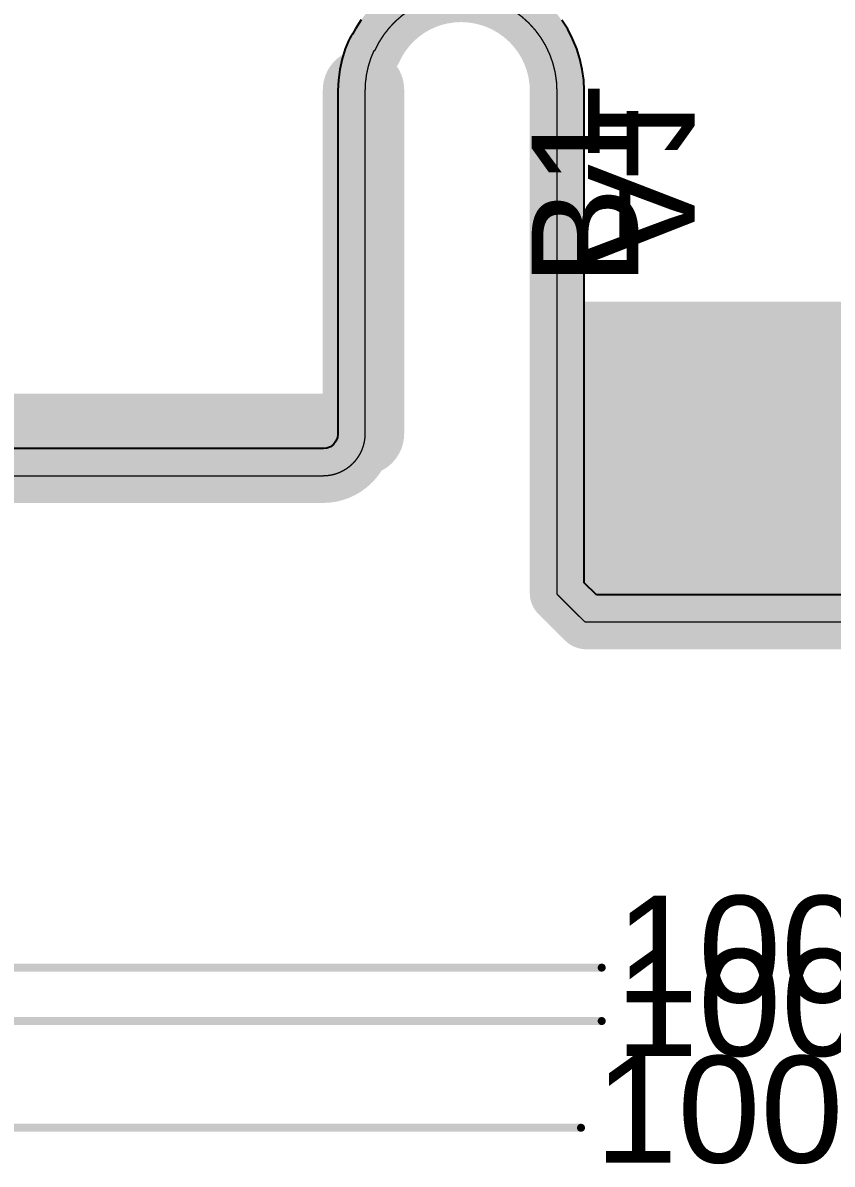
# Model space of a CAD drawing. Header units: inches. Extents: x -0.3 to 12.2, y -3.2 to 4.4.
# Drawn here: x 1.406 to 2.003, y -0.401 to 0.441 of the extents above; entities that cross this region are included whole.
import ezdxf

# ---------------------------------------------------------------- set-up
doc = ezdxf.new("R2010")
doc.units = ezdxf.units.IN
doc.header["$MEASUREMENT"] = 0
for name, color, linetype in [('Board', 76, 'Continuous'), ('Board Layer Stack Bottom Overlay', 54, 'Continuous'), ('Board Layer Stack Bottom Solder', 6, 'Continuous'), ('Bottom Layer_L8', 5, 'Continuous'), ('FAB_DWG_INFO', 1, 'Continuous'), ('Keep-Out Layer', 6, 'Continuous'), ('Plane_L2', 76, 'Continuous'), ('Plane_L4', 136, 'Continuous'), ('Plane_L5', 16, 'Continuous'), ('Plane_L7', 216, 'Continuous'), ('Top Overlay', 2, 'Continuous'), ('Top Solder', 216, 'Continuous'), ('TOP_L1', 1, 'Continuous')]:
    doc.layers.add(name, color=color, linetype=linetype)
doc.styles.add('Arial', font='', dxfattribs={"height": 0.2})
doc.styles.get('Arial').set_extended_font_data('Arial')

# ---------------------------------------------------------------- blocks, each defined once
blk = doc.blocks.new('PCIE_8LANE_EDGE_168')
at = {"layer": 'Board Layer Stack Bottom Solder'}
for points in [[(-1.009, -0.237), (0.341, -0.237), (0.341, -0.021), (-1.009, -0.021)], [(-1.0022515, -0.0269845), (-0.9662515, -0.0269845), (-0.9662515, -0.1609845), (-1.0022515, -0.1609845)], [(-0.9628815, -0.0269845), (-0.9268815, -0.0269845), (-0.9268815, -0.2039845), (-0.9628815, -0.2039845)], [(-0.9235115, -0.0269845), (-0.8875115, -0.0269845), (-0.8875115, -0.2039845), (-0.9235115, -0.2039845)], [(-0.8841415, -0.0269845), (-0.8481415, -0.0269845), (-0.8481415, -0.2039845), (-0.8841415, -0.2039845)], [(-0.8447715, -0.0269845), (-0.8087715, -0.0269845), (-0.8087715, -0.2039845), (-0.8447715, -0.2039845)]]:
    blk.add_hatch(color=6, dxfattribs=at).paths.add_polyline_path(points)
at = {"layer": 'Bottom Layer_L8'}
for points in [[(-0.9982515, -0.0309845), (-0.9702515, -0.0309845), (-0.9702515, -0.1569845), (-0.9982515, -0.1569845)], [(-0.9588815, -0.0309845), (-0.9308815, -0.0309845), (-0.9308815, -0.1999845), (-0.9588815, -0.1999845)], [(-0.9195115, -0.0309845), (-0.8915115, -0.0309845), (-0.8915115, -0.1999845), (-0.9195115, -0.1999845)], [(-0.8801415, -0.0309845), (-0.8521415, -0.0309845), (-0.8521415, -0.1999845), (-0.8801415, -0.1999845)], [(-0.8407715, -0.0309845), (-0.8127715, -0.0309845), (-0.8127715, -0.1999845), (-0.8407715, -0.1999845)]]:
    blk.add_hatch(color=5, dxfattribs=at).paths.add_polyline_path(points)
at = {"layer": 'Top Solder'}
for points in [[(-1.01, -0.237), (0.34, -0.237), (0.34, -0.021), (-1.01, -0.021)], [(-1.0002515, -0.0289845), (-0.9682515, -0.0289845), (-0.9682515, -0.2019845), (-1.0002515, -0.2019845)], [(-0.9608815, -0.0289845), (-0.9288815, -0.0289845), (-0.9288815, -0.2019845), (-0.9608815, -0.2019845)], [(-0.9215115, -0.0289845), (-0.8895115, -0.0289845), (-0.8895115, -0.2019845), (-0.9215115, -0.2019845)], [(-0.8821415, -0.0289845), (-0.8501415, -0.0289845), (-0.8501415, -0.2019845), (-0.8821415, -0.2019845)], [(-0.8427715, -0.0289845), (-0.8107715, -0.0289845), (-0.8107715, -0.2019845), (-0.8427715, -0.2019845)]]:
    blk.add_hatch(color=216, dxfattribs=at).paths.add_polyline_path(points)
at = {"layer": 'TOP_L1'}
for points in [[(-0.9982515, -0.0309845), (-0.9702515, -0.0309845), (-0.9702515, -0.1999845), (-0.9982515, -0.1999845)], [(-0.9588815, -0.0309845), (-0.9308815, -0.0309845), (-0.9308815, -0.1999845), (-0.9588815, -0.1999845)], [(-0.9195115, -0.0309845), (-0.8915115, -0.0309845), (-0.8915115, -0.1999845), (-0.9195115, -0.1999845)], [(-0.8801415, -0.0309845), (-0.8521415, -0.0309845), (-0.8521415, -0.1999845), (-0.8801415, -0.1999845)], [(-0.8407715, -0.0309845), (-0.8127715, -0.0309845), (-0.8127715, -0.1999845), (-0.8407715, -0.1999845)]]:
    blk.add_hatch(color=1, dxfattribs=at).paths.add_polyline_path(points)
at = {"layer": 'Board Layer Stack Bottom Overlay', "style": 'Arial', "text_generation_flag": 2}
blk.add_text('A1', height=0.0787402, rotation=270, dxfattribs=at).set_placement((-0.9871612, 0.0070165))
at = {"layer": 'Top Overlay', "style": 'Arial'}
blk.add_text('B1', height=0.0787402, rotation=90, dxfattribs=at).set_placement((-0.9499799, -0.0096295))

msp = doc.modelspace()

# ---------------------------------------------------------------- linework, layer by layer
at = {"layer": 'Board'}
for points in [[(1.6657163, 0.4208666, 0.001, 0.001, -0.2946746044976108), (1.7293859, 0.4619579, 0.001, 0.001, 0)], [(1.7294024, 0.4619581, 0.001, 0.001, -0.4142135623730951), (1.8001241, 0.3912364, 0.001, 0.001, 0)], [(1.6586643, 0.3912363, 0.001, 0.001, -0.1074641754323811), (1.6650497, 0.420603, 0.001, 0.001, 0)], [(1.6650497, 0.4206031, 0.001, 0.001, 0), (1.6657163, 0.4208667, 0.001, 0.001, 0)], [(1.6586643, 0.1383607, 0.001, 0.001, 0), (1.6586643, 0.3912364, 0.001, 0.001, 0)], [(1.8001241, 0.0203537, 0.001, 0.001, 0), (1.8001241, 0.3912364, 0.001, 0.001, 0)], [(1.65867, 0.1382836, 0.001, 0.001, -0.4142135623730951), (1.6276251, 0.1072387, 0.001, 0.001, 0)], [(1.6586643, 0.1383607, 0.001, 0.001, 0), (1.6586701, 0.1382836, 0.001, 0.001, 0)], [(1.3420079, 0.1072386, 0.001, 0.001, 0), (1.6276251, 0.1072386, 0.001, 0.001, 0)], [(1.8001241, 0.0203537, 0.001, 0.001, 0), (1.8006755, 0.0193767, 0.001, 0.001, 0)], [(1.8006755, 0.0193767, 0.001, 0.001, 0), (1.8206261, -0.0003614, 0.001, 0.001, 0)], [(1.8206261, -0.0003614, 0.001, 0.001, 0), (1.8213543, -0.000663, 0.001, 0.001, 0)], [(1.8213543, -0.000663, 0.001, 0.001, 0), (2.2240478, -0.000663, 0.001, 0.001, 0)]]:
    msp.add_lwpolyline(points, format="xyseb", dxfattribs=at)
for points in [[(1.6647997, 0.4206031, 0.0005, 0.0005, 1), (1.6652997, 0.4206031, 0.0005, 0.0005, 1)], [(1.6647997, 0.420603, 0.0005, 0.0005, 1), (1.6652997, 0.420603, 0.0005, 0.0005, 1)], [(1.6654663, 0.4208667, 0.0005, 0.0005, 1), (1.6659663, 0.4208667, 0.0005, 0.0005, 1)], [(1.6654663, 0.4208666, 0.0005, 0.0005, 1), (1.6659663, 0.4208666, 0.0005, 0.0005, 1)], [(1.6584143, 0.3912364, 0.0005, 0.0005, 1), (1.6589143, 0.3912364, 0.0005, 0.0005, 1)], [(1.6584143, 0.3912363, 0.0005, 0.0005, 1), (1.6589143, 0.3912363, 0.0005, 0.0005, 1)], [(1.7998741, 0.3912364, 0.0005, 0.0005, 1), (1.8003741, 0.3912364, 0.0005, 0.0005, 1)], [(1.7998741, 0.3912364, 0.0005, 0.0005, 1), (1.8003741, 0.3912364, 0.0005, 0.0005, 1)], [(1.6584143, 0.1383607, 0.0005, 0.0005, 1), (1.6589143, 0.1383607, 0.0005, 0.0005, 1)], [(1.6584143, 0.1383607, 0.0005, 0.0005, 1), (1.6589143, 0.1383607, 0.0005, 0.0005, 1)], [(1.65842, 0.1382836, 0.0005, 0.0005, 1), (1.65892, 0.1382836, 0.0005, 0.0005, 1)], [(1.6584201, 0.1382836, 0.0005, 0.0005, 1), (1.6589201, 0.1382836, 0.0005, 0.0005, 1)], [(1.6273751, 0.1072387, 0.0005, 0.0005, 1), (1.6278751, 0.1072387, 0.0005, 0.0005, 1)], [(1.6273751, 0.1072386, 0.0005, 0.0005, 1), (1.6278751, 0.1072386, 0.0005, 0.0005, 1)], [(1.7998741, 0.0203537, 0.0005, 0.0005, 1), (1.8003741, 0.0203537, 0.0005, 0.0005, 1)], [(1.7998741, 0.0203537, 0.0005, 0.0005, 1), (1.8003741, 0.0203537, 0.0005, 0.0005, 1)], [(1.8004255, 0.0193767, 0.0005, 0.0005, 1), (1.8009255, 0.0193767, 0.0005, 0.0005, 1)], [(1.8004255, 0.0193767, 0.0005, 0.0005, 1), (1.8009255, 0.0193767, 0.0005, 0.0005, 1)], [(1.8203761, -0.0003614, 0.0005, 0.0005, 1), (1.8208761, -0.0003614, 0.0005, 0.0005, 1)], [(1.8203761, -0.0003614, 0.0005, 0.0005, 1), (1.8208761, -0.0003614, 0.0005, 0.0005, 1)], [(1.8211043, -0.000663, 0.0005, 0.0005, 1), (1.8216043, -0.000663, 0.0005, 0.0005, 1)], [(1.8211043, -0.000663, 0.0005, 0.0005, 1), (1.8216043, -0.000663, 0.0005, 0.0005, 1)]]:
    msp.add_lwpolyline(points, format="xyseb", close=True, dxfattribs=at)
at = {"layer": 'FAB_DWG_INFO'}
for points in [[(0.0290155, -0.2555385, 0.0059055, 0.0059055, 0), (1.8331426, -0.2555385, 0.0059055, 0.0059055, 0)], [(0.0290155, -0.2949085, 0.0059055, 0.0059055, 0), (1.8331425, -0.2949085, 0.0059055, 0.0059055, 0)], [(0.0290155, -0.3736487, 0.0059055, 0.0059055, 0), (1.8178776, -0.3736487, 0.0059055, 0.0059055, 0)]]:
    msp.add_lwpolyline(points, format="xyseb", dxfattribs=at)
for points in [[(1.8316662, -0.2555385, 0.0029527, 0.0029527, 1), (1.834619, -0.2555385, 0.0029527, 0.0029527, 1)], [(1.8316661, -0.2949085, 0.0029527, 0.0029527, 1), (1.8346189, -0.2949085, 0.0029527, 0.0029527, 1)], [(1.8164012, -0.3736487, 0.0029527, 0.0029527, 1), (1.819354, -0.3736487, 0.0029527, 0.0029527, 1)]]:
    msp.add_lwpolyline(points, format="xyseb", close=True, dxfattribs=at)
at = {"layer": 'Keep-Out Layer'}
for points in [[(1.6574833, 0.1382836, 0.06, 0.06, 0), (1.6574833, 0.3920854, 0.06, 0.06, 0)], [(1.3420079, 0.1377686, 0.06, 0.06, 0), (1.6569683, 0.1377686, 0.06, 0.06, 0)], [(1.6574833, 0.1382836, 0.06, 0.06, -0.4142135623730951), (1.6569683, 0.1377686, 0.06, 0.06, 0)]]:
    msp.add_lwpolyline(points, format="xyseb", dxfattribs=at)
for points in [[(1.6424833, 0.3920854, 0.03, 0.03, 1), (1.6724833, 0.3920854, 0.03, 0.03, 1)], [(1.6419683, 0.1377686, 0.03, 0.03, 1), (1.6719683, 0.1377686, 0.03, 0.03, 1)], [(1.6419683, 0.1377686, 0.03, 0.03, 1), (1.6719683, 0.1377686, 0.03, 0.03, 1)], [(1.6424833, 0.1382836, 0.03, 0.03, 1), (1.6724833, 0.1382836, 0.03, 0.03, 1)], [(1.6424833, 0.1382836, 0.03, 0.03, 1), (1.6724833, 0.1382836, 0.03, 0.03, 1)]]:
    msp.add_lwpolyline(points, format="xyseb", close=True, dxfattribs=at)
at = {"layer": 'Plane_L2'}
for p, q in [((1.6556965, 0.4436835), (1.6514799, 0.4370647)), ((1.8080445, 0.4366404), (1.803788, 0.4433218)), ((1.6474894, 0.4301772), (1.6466091, 0.4285923)), ((1.6483398, 0.4317682), (1.6474894, 0.4301772)), ((1.6484429, 0.4318939), (1.6483398, 0.4317682)), ((1.6485221, 0.4320364), (1.6484429, 0.4318939)), ((1.6494032, 0.4330753), (1.6485221, 0.4320364)), ((1.6514799, 0.4370647), (1.6494032, 0.4330753)), ((1.8117025, 0.4296136), (1.8080445, 0.4366404)), ((1.8147341, 0.4222946), (1.8117025, 0.4296136)), ((1.6440543, 0.4222945), (1.6416721, 0.4147392)), ((1.6464235, 0.4280142), (1.6440543, 0.4222945)), ((1.6466091, 0.4285923), (1.6464235, 0.4280142)), ((1.8171163, 0.4147393), (1.8147341, 0.4222946)), ((1.6416721, 0.4147392), (1.6399575, 0.4070051)), ((1.8188309, 0.4070051), (1.8171163, 0.4147393)), ((1.6399575, 0.4070051), (1.6389234, 0.3991509)), ((1.8198649, 0.3991508), (1.8188309, 0.4070051)), ((1.6389234, 0.3991509), (1.6385862, 0.3914259)), ((1.8202022, 0.3914261), (1.8198649, 0.3991508)), ((1.6385862, 0.3914259), (1.6385675, 0.3912364)), ((1.6385675, 0.3912364), (1.6385675, 0.1383607)), ((1.8202209, 0.3912364), (1.8202022, 0.3914261)), ((1.8202209, 0.0283097), (1.8202209, 0.3912364)), ((1.6382882, 0.1354264), (1.6371854, 0.132764)), ((1.6386133, 0.1378956), (1.6382882, 0.1354264)), ((1.6385675, 0.1383607), (1.6385741, 0.1382932)), ((1.6385741, 0.1382932), (1.6385732, 0.1382836)), ((1.6385732, 0.1382836), (1.6385751, 0.1382836)), ((1.6385751, 0.1382836), (1.6386133, 0.1378956)), ((1.6276241, 0.1273354), (1.3420089, 0.1273354)), ((1.6276251, 0.1273355), (1.6276241, 0.1273354)), ((1.6276251, 0.1273354), (1.6276251, 0.1273355)), ((1.6280209, 0.1272964), (1.6276251, 0.1273354)), ((1.6304823, 0.1276205), (1.6280209, 0.1272964)), ((1.6331447, 0.1287233), (1.6304823, 0.1276205)), ((1.6354311, 0.1304776), (1.6331447, 0.1287233)), ((1.6371854, 0.132764), (1.6354311, 0.1304776)), ((1.8291923, 0.0194338), (1.8202209, 0.0283097)), ((2.2161502, 0.0194338), (1.8291923, 0.0194338))]:
    msp.add_line(p, q, dxfattribs=at)
for points in [[(1.6657163, 0.4208666, 0.04, 0.04, -0.2946746044976108), (1.7293859, 0.4619579, 0.04, 0.04, 0)], [(1.7294024, 0.4619581, 0.04, 0.04, -0.4142135623730951), (1.8001241, 0.3912364, 0.04, 0.04, 0)], [(1.6586643, 0.3912363, 0.04, 0.04, -0.1074641754323811), (1.6650497, 0.420603, 0.04, 0.04, 0)], [(1.6650497, 0.4206031, 0.04, 0.04, 0), (1.6657163, 0.4208667, 0.04, 0.04, 0)], [(1.6586643, 0.1383607, 0.04, 0.04, 0), (1.6586643, 0.3912364, 0.04, 0.04, 0)], [(1.8001241, 0.0203537, 0.04, 0.04, 0), (1.8001241, 0.3912364, 0.04, 0.04, 0)], [(1.65867, 0.1382836, 0.04, 0.04, -0.4142135623730951), (1.6276251, 0.1072387, 0.04, 0.04, 0)], [(1.6586643, 0.1383607, 0.04, 0.04, 0), (1.6586701, 0.1382836, 0.04, 0.04, 0)], [(1.3420079, 0.1072386, 0.04, 0.04, 0), (1.6276251, 0.1072386, 0.04, 0.04, 0)], [(1.8001241, 0.0203537, 0.04, 0.04, 0), (1.8006755, 0.0193767, 0.04, 0.04, 0)], [(1.8006755, 0.0193767, 0.04, 0.04, 0), (1.8206261, -0.0003614, 0.04, 0.04, 0)], [(1.8206261, -0.0003614, 0.04, 0.04, 0), (1.8213543, -0.000663, 0.04, 0.04, 0)], [(1.8213543, -0.000663, 0.04, 0.04, 0), (2.2240478, -0.000663, 0.04, 0.04, 0)]]:
    msp.add_lwpolyline(points, format="xyseb", dxfattribs=at)
for points in [[(1.6550497, 0.4206031, 0.02, 0.02, 1), (1.6750497, 0.4206031, 0.02, 0.02, 1)], [(1.6550497, 0.420603, 0.02, 0.02, 1), (1.6750497, 0.420603, 0.02, 0.02, 1)], [(1.6557163, 0.4208667, 0.02, 0.02, 1), (1.6757163, 0.4208667, 0.02, 0.02, 1)], [(1.6557163, 0.4208666, 0.02, 0.02, 1), (1.6757163, 0.4208666, 0.02, 0.02, 1)], [(1.6486643, 0.3912364, 0.02, 0.02, 1), (1.6686643, 0.3912364, 0.02, 0.02, 1)], [(1.6486643, 0.3912363, 0.02, 0.02, 1), (1.6686643, 0.3912363, 0.02, 0.02, 1)], [(1.7901241, 0.3912364, 0.02, 0.02, 1), (1.8101241, 0.3912364, 0.02, 0.02, 1)], [(1.7901241, 0.3912364, 0.02, 0.02, 1), (1.8101241, 0.3912364, 0.02, 0.02, 1)], [(1.6486643, 0.1383607, 0.02, 0.02, 1), (1.6686643, 0.1383607, 0.02, 0.02, 1)], [(1.6486643, 0.1383607, 0.02, 0.02, 1), (1.6686643, 0.1383607, 0.02, 0.02, 1)], [(1.64867, 0.1382836, 0.02, 0.02, 1), (1.66867, 0.1382836, 0.02, 0.02, 1)], [(1.6486701, 0.1382836, 0.02, 0.02, 1), (1.6686701, 0.1382836, 0.02, 0.02, 1)], [(1.6176251, 0.1072387, 0.02, 0.02, 1), (1.6376251, 0.1072387, 0.02, 0.02, 1)], [(1.6176251, 0.1072386, 0.02, 0.02, 1), (1.6376251, 0.1072386, 0.02, 0.02, 1)], [(1.7901241, 0.0203537, 0.02, 0.02, 1), (1.8101241, 0.0203537, 0.02, 0.02, 1)], [(1.7901241, 0.0203537, 0.02, 0.02, 1), (1.8101241, 0.0203537, 0.02, 0.02, 1)], [(1.7906755, 0.0193767, 0.02, 0.02, 1), (1.8106755, 0.0193767, 0.02, 0.02, 1)], [(1.7906755, 0.0193767, 0.02, 0.02, 1), (1.8106755, 0.0193767, 0.02, 0.02, 1)], [(1.8106261, -0.0003614, 0.02, 0.02, 1), (1.8306261, -0.0003614, 0.02, 0.02, 1)], [(1.8106261, -0.0003614, 0.02, 0.02, 1), (1.8306261, -0.0003614, 0.02, 0.02, 1)], [(1.8113543, -0.000663, 0.02, 0.02, 1), (1.8313543, -0.000663, 0.02, 0.02, 1)], [(1.8113543, -0.000663, 0.02, 0.02, 1), (1.8313543, -0.000663, 0.02, 0.02, 1)]]:
    msp.add_lwpolyline(points, format="xyseb", close=True, dxfattribs=at)
at = {"layer": 'Plane_L4'}
for p, q in [((1.6556965, 0.4436835), (1.6514799, 0.4370647)), ((1.8080445, 0.4366404), (1.803788, 0.4433218)), ((1.6474894, 0.4301772), (1.6466091, 0.4285923)), ((1.6483398, 0.4317682), (1.6474894, 0.4301772)), ((1.6484429, 0.4318939), (1.6483398, 0.4317682)), ((1.6485221, 0.4320364), (1.6484429, 0.4318939)), ((1.6494032, 0.4330753), (1.6485221, 0.4320364)), ((1.6514799, 0.4370647), (1.6494032, 0.4330753)), ((1.8117025, 0.4296136), (1.8080445, 0.4366404)), ((1.8147341, 0.4222946), (1.8117025, 0.4296136)), ((1.6440543, 0.4222945), (1.6416721, 0.4147392)), ((1.6464235, 0.4280142), (1.6440543, 0.4222945)), ((1.6466091, 0.4285923), (1.6464235, 0.4280142)), ((1.8171163, 0.4147393), (1.8147341, 0.4222946)), ((1.6416721, 0.4147392), (1.6399575, 0.4070051)), ((1.8188309, 0.4070051), (1.8171163, 0.4147393)), ((1.6399575, 0.4070051), (1.6389234, 0.3991509)), ((1.8198649, 0.3991508), (1.8188309, 0.4070051)), ((1.6389234, 0.3991509), (1.6385862, 0.3914259)), ((1.8202022, 0.3914261), (1.8198649, 0.3991508)), ((1.6385862, 0.3914259), (1.6385675, 0.3912364)), ((1.6385675, 0.3912364), (1.6385675, 0.1383607)), ((1.8202209, 0.3912364), (1.8202022, 0.3914261)), ((1.8202209, 0.0283097), (1.8202209, 0.3912364)), ((1.6382882, 0.1354264), (1.6371854, 0.132764)), ((1.6386133, 0.1378956), (1.6382882, 0.1354264)), ((1.6385675, 0.1383607), (1.6385741, 0.1382932)), ((1.6385741, 0.1382932), (1.6385732, 0.1382836)), ((1.6385732, 0.1382836), (1.6385751, 0.1382836)), ((1.6385751, 0.1382836), (1.6386133, 0.1378956)), ((1.6276241, 0.1273354), (1.3420089, 0.1273354)), ((1.6276251, 0.1273355), (1.6276241, 0.1273354)), ((1.6276251, 0.1273354), (1.6276251, 0.1273355)), ((1.6280209, 0.1272964), (1.6276251, 0.1273354)), ((1.6304823, 0.1276205), (1.6280209, 0.1272964)), ((1.6331447, 0.1287233), (1.6304823, 0.1276205)), ((1.6354311, 0.1304776), (1.6331447, 0.1287233)), ((1.6371854, 0.132764), (1.6354311, 0.1304776)), ((1.8291923, 0.0194338), (1.8202209, 0.0283097)), ((2.2161502, 0.0194338), (1.8291923, 0.0194338))]:
    msp.add_line(p, q, dxfattribs=at)
for points in [[(1.6657163, 0.4208666, 0.04, 0.04, -0.2946746044976108), (1.7293859, 0.4619579, 0.04, 0.04, 0)], [(1.7294024, 0.4619581, 0.04, 0.04, -0.4142135623730951), (1.8001241, 0.3912364, 0.04, 0.04, 0)], [(1.6586643, 0.3912363, 0.04, 0.04, -0.1074641754323811), (1.6650497, 0.420603, 0.04, 0.04, 0)], [(1.6650497, 0.4206031, 0.04, 0.04, 0), (1.6657163, 0.4208667, 0.04, 0.04, 0)], [(1.6586643, 0.1383607, 0.04, 0.04, 0), (1.6586643, 0.3912364, 0.04, 0.04, 0)], [(1.8001241, 0.0203537, 0.04, 0.04, 0), (1.8001241, 0.3912364, 0.04, 0.04, 0)], [(1.65867, 0.1382836, 0.04, 0.04, -0.4142135623730951), (1.6276251, 0.1072387, 0.04, 0.04, 0)], [(1.6586643, 0.1383607, 0.04, 0.04, 0), (1.6586701, 0.1382836, 0.04, 0.04, 0)], [(1.3420079, 0.1072386, 0.04, 0.04, 0), (1.6276251, 0.1072386, 0.04, 0.04, 0)], [(1.8001241, 0.0203537, 0.04, 0.04, 0), (1.8006755, 0.0193767, 0.04, 0.04, 0)], [(1.8006755, 0.0193767, 0.04, 0.04, 0), (1.8206261, -0.0003614, 0.04, 0.04, 0)], [(1.8206261, -0.0003614, 0.04, 0.04, 0), (1.8213543, -0.000663, 0.04, 0.04, 0)], [(1.8213543, -0.000663, 0.04, 0.04, 0), (2.2240478, -0.000663, 0.04, 0.04, 0)]]:
    msp.add_lwpolyline(points, format="xyseb", dxfattribs=at)
for points in [[(1.6550497, 0.4206031, 0.02, 0.02, 1), (1.6750497, 0.4206031, 0.02, 0.02, 1)], [(1.6550497, 0.420603, 0.02, 0.02, 1), (1.6750497, 0.420603, 0.02, 0.02, 1)], [(1.6557163, 0.4208667, 0.02, 0.02, 1), (1.6757163, 0.4208667, 0.02, 0.02, 1)], [(1.6557163, 0.4208666, 0.02, 0.02, 1), (1.6757163, 0.4208666, 0.02, 0.02, 1)], [(1.6486643, 0.3912364, 0.02, 0.02, 1), (1.6686643, 0.3912364, 0.02, 0.02, 1)], [(1.6486643, 0.3912363, 0.02, 0.02, 1), (1.6686643, 0.3912363, 0.02, 0.02, 1)], [(1.7901241, 0.3912364, 0.02, 0.02, 1), (1.8101241, 0.3912364, 0.02, 0.02, 1)], [(1.7901241, 0.3912364, 0.02, 0.02, 1), (1.8101241, 0.3912364, 0.02, 0.02, 1)], [(1.6486643, 0.1383607, 0.02, 0.02, 1), (1.6686643, 0.1383607, 0.02, 0.02, 1)], [(1.6486643, 0.1383607, 0.02, 0.02, 1), (1.6686643, 0.1383607, 0.02, 0.02, 1)], [(1.64867, 0.1382836, 0.02, 0.02, 1), (1.66867, 0.1382836, 0.02, 0.02, 1)], [(1.6486701, 0.1382836, 0.02, 0.02, 1), (1.6686701, 0.1382836, 0.02, 0.02, 1)], [(1.6176251, 0.1072387, 0.02, 0.02, 1), (1.6376251, 0.1072387, 0.02, 0.02, 1)], [(1.6176251, 0.1072386, 0.02, 0.02, 1), (1.6376251, 0.1072386, 0.02, 0.02, 1)], [(1.7901241, 0.0203537, 0.02, 0.02, 1), (1.8101241, 0.0203537, 0.02, 0.02, 1)], [(1.7901241, 0.0203537, 0.02, 0.02, 1), (1.8101241, 0.0203537, 0.02, 0.02, 1)], [(1.7906755, 0.0193767, 0.02, 0.02, 1), (1.8106755, 0.0193767, 0.02, 0.02, 1)], [(1.7906755, 0.0193767, 0.02, 0.02, 1), (1.8106755, 0.0193767, 0.02, 0.02, 1)], [(1.8106261, -0.0003614, 0.02, 0.02, 1), (1.8306261, -0.0003614, 0.02, 0.02, 1)], [(1.8106261, -0.0003614, 0.02, 0.02, 1), (1.8306261, -0.0003614, 0.02, 0.02, 1)], [(1.8113543, -0.000663, 0.02, 0.02, 1), (1.8313543, -0.000663, 0.02, 0.02, 1)], [(1.8113543, -0.000663, 0.02, 0.02, 1), (1.8313543, -0.000663, 0.02, 0.02, 1)]]:
    msp.add_lwpolyline(points, format="xyseb", close=True, dxfattribs=at)
at = {"layer": 'Plane_L5'}
for p, q in [((1.6556965, 0.4436835), (1.6514799, 0.4370647)), ((1.8080445, 0.4366404), (1.803788, 0.4433218)), ((1.6474894, 0.4301772), (1.6466091, 0.4285923)), ((1.6483398, 0.4317682), (1.6474894, 0.4301772)), ((1.6484429, 0.4318939), (1.6483398, 0.4317682)), ((1.6485221, 0.4320364), (1.6484429, 0.4318939)), ((1.6494032, 0.4330753), (1.6485221, 0.4320364)), ((1.6514799, 0.4370647), (1.6494032, 0.4330753)), ((1.8117025, 0.4296136), (1.8080445, 0.4366404)), ((1.8147341, 0.4222946), (1.8117025, 0.4296136)), ((1.6440543, 0.4222945), (1.6416721, 0.4147392)), ((1.6464235, 0.4280142), (1.6440543, 0.4222945)), ((1.6466091, 0.4285923), (1.6464235, 0.4280142)), ((1.8171163, 0.4147393), (1.8147341, 0.4222946)), ((1.6416721, 0.4147392), (1.6399575, 0.4070051)), ((1.8188309, 0.4070051), (1.8171163, 0.4147393)), ((1.6399575, 0.4070051), (1.6389234, 0.3991509)), ((1.8198649, 0.3991508), (1.8188309, 0.4070051)), ((1.6389234, 0.3991509), (1.6385862, 0.3914259)), ((1.8202022, 0.3914261), (1.8198649, 0.3991508)), ((1.6385862, 0.3914259), (1.6385675, 0.3912364)), ((1.6385675, 0.3912364), (1.6385675, 0.1383607)), ((1.8202209, 0.3912364), (1.8202022, 0.3914261)), ((1.8202209, 0.0283097), (1.8202209, 0.3912364)), ((1.6382882, 0.1354264), (1.6371854, 0.132764)), ((1.6386133, 0.1378956), (1.6382882, 0.1354264)), ((1.6385675, 0.1383607), (1.6385741, 0.1382932)), ((1.6385741, 0.1382932), (1.6385732, 0.1382836)), ((1.6385732, 0.1382836), (1.6385751, 0.1382836)), ((1.6385751, 0.1382836), (1.6386133, 0.1378956)), ((1.6276241, 0.1273354), (1.3420089, 0.1273354)), ((1.6276251, 0.1273355), (1.6276241, 0.1273354)), ((1.6276251, 0.1273354), (1.6276251, 0.1273355)), ((1.6280209, 0.1272964), (1.6276251, 0.1273354)), ((1.6304823, 0.1276205), (1.6280209, 0.1272964)), ((1.6331447, 0.1287233), (1.6304823, 0.1276205)), ((1.6354311, 0.1304776), (1.6331447, 0.1287233)), ((1.6371854, 0.132764), (1.6354311, 0.1304776)), ((1.8291923, 0.0194338), (1.8202209, 0.0283097)), ((2.2161502, 0.0194338), (1.8291923, 0.0194338))]:
    msp.add_line(p, q, dxfattribs=at)
for points in [[(1.6657163, 0.4208666, 0.04, 0.04, -0.2946746044976108), (1.7293859, 0.4619579, 0.04, 0.04, 0)], [(1.7294024, 0.4619581, 0.04, 0.04, -0.4142135623730951), (1.8001241, 0.3912364, 0.04, 0.04, 0)], [(1.6586643, 0.3912363, 0.04, 0.04, -0.1074641754323811), (1.6650497, 0.420603, 0.04, 0.04, 0)], [(1.6650497, 0.4206031, 0.04, 0.04, 0), (1.6657163, 0.4208667, 0.04, 0.04, 0)], [(1.6586643, 0.1383607, 0.04, 0.04, 0), (1.6586643, 0.3912364, 0.04, 0.04, 0)], [(1.8001241, 0.0203537, 0.04, 0.04, 0), (1.8001241, 0.3912364, 0.04, 0.04, 0)], [(1.65867, 0.1382836, 0.04, 0.04, -0.4142135623730951), (1.6276251, 0.1072387, 0.04, 0.04, 0)], [(1.6586643, 0.1383607, 0.04, 0.04, 0), (1.6586701, 0.1382836, 0.04, 0.04, 0)], [(1.3420079, 0.1072386, 0.04, 0.04, 0), (1.6276251, 0.1072386, 0.04, 0.04, 0)], [(1.8001241, 0.0203537, 0.04, 0.04, 0), (1.8006755, 0.0193767, 0.04, 0.04, 0)], [(1.8006755, 0.0193767, 0.04, 0.04, 0), (1.8206261, -0.0003614, 0.04, 0.04, 0)], [(1.8206261, -0.0003614, 0.04, 0.04, 0), (1.8213543, -0.000663, 0.04, 0.04, 0)], [(1.8213543, -0.000663, 0.04, 0.04, 0), (2.2240478, -0.000663, 0.04, 0.04, 0)]]:
    msp.add_lwpolyline(points, format="xyseb", dxfattribs=at)
for points in [[(1.6550497, 0.4206031, 0.02, 0.02, 1), (1.6750497, 0.4206031, 0.02, 0.02, 1)], [(1.6550497, 0.420603, 0.02, 0.02, 1), (1.6750497, 0.420603, 0.02, 0.02, 1)], [(1.6557163, 0.4208667, 0.02, 0.02, 1), (1.6757163, 0.4208667, 0.02, 0.02, 1)], [(1.6557163, 0.4208666, 0.02, 0.02, 1), (1.6757163, 0.4208666, 0.02, 0.02, 1)], [(1.6486643, 0.3912364, 0.02, 0.02, 1), (1.6686643, 0.3912364, 0.02, 0.02, 1)], [(1.6486643, 0.3912363, 0.02, 0.02, 1), (1.6686643, 0.3912363, 0.02, 0.02, 1)], [(1.7901241, 0.3912364, 0.02, 0.02, 1), (1.8101241, 0.3912364, 0.02, 0.02, 1)], [(1.7901241, 0.3912364, 0.02, 0.02, 1), (1.8101241, 0.3912364, 0.02, 0.02, 1)], [(1.6486643, 0.1383607, 0.02, 0.02, 1), (1.6686643, 0.1383607, 0.02, 0.02, 1)], [(1.6486643, 0.1383607, 0.02, 0.02, 1), (1.6686643, 0.1383607, 0.02, 0.02, 1)], [(1.64867, 0.1382836, 0.02, 0.02, 1), (1.66867, 0.1382836, 0.02, 0.02, 1)], [(1.6486701, 0.1382836, 0.02, 0.02, 1), (1.6686701, 0.1382836, 0.02, 0.02, 1)], [(1.6176251, 0.1072387, 0.02, 0.02, 1), (1.6376251, 0.1072387, 0.02, 0.02, 1)], [(1.6176251, 0.1072386, 0.02, 0.02, 1), (1.6376251, 0.1072386, 0.02, 0.02, 1)], [(1.7901241, 0.0203537, 0.02, 0.02, 1), (1.8101241, 0.0203537, 0.02, 0.02, 1)], [(1.7901241, 0.0203537, 0.02, 0.02, 1), (1.8101241, 0.0203537, 0.02, 0.02, 1)], [(1.7906755, 0.0193767, 0.02, 0.02, 1), (1.8106755, 0.0193767, 0.02, 0.02, 1)], [(1.7906755, 0.0193767, 0.02, 0.02, 1), (1.8106755, 0.0193767, 0.02, 0.02, 1)], [(1.8106261, -0.0003614, 0.02, 0.02, 1), (1.8306261, -0.0003614, 0.02, 0.02, 1)], [(1.8106261, -0.0003614, 0.02, 0.02, 1), (1.8306261, -0.0003614, 0.02, 0.02, 1)], [(1.8113543, -0.000663, 0.02, 0.02, 1), (1.8313543, -0.000663, 0.02, 0.02, 1)], [(1.8113543, -0.000663, 0.02, 0.02, 1), (1.8313543, -0.000663, 0.02, 0.02, 1)]]:
    msp.add_lwpolyline(points, format="xyseb", close=True, dxfattribs=at)
at = {"layer": 'Plane_L7'}
for p, q in [((1.6556965, 0.4436835), (1.6514799, 0.4370647)), ((1.8080445, 0.4366404), (1.803788, 0.4433218)), ((1.6474894, 0.4301772), (1.6466091, 0.4285923)), ((1.6483398, 0.4317682), (1.6474894, 0.4301772)), ((1.6484429, 0.4318939), (1.6483398, 0.4317682)), ((1.6485221, 0.4320364), (1.6484429, 0.4318939)), ((1.6494032, 0.4330753), (1.6485221, 0.4320364)), ((1.6514799, 0.4370647), (1.6494032, 0.4330753)), ((1.8117025, 0.4296136), (1.8080445, 0.4366404)), ((1.8147341, 0.4222946), (1.8117025, 0.4296136)), ((1.6440543, 0.4222945), (1.6416721, 0.4147392)), ((1.6464235, 0.4280142), (1.6440543, 0.4222945)), ((1.6466091, 0.4285923), (1.6464235, 0.4280142)), ((1.8171163, 0.4147393), (1.8147341, 0.4222946)), ((1.6416721, 0.4147392), (1.6399575, 0.4070051)), ((1.8188309, 0.4070051), (1.8171163, 0.4147393)), ((1.6399575, 0.4070051), (1.6389234, 0.3991509)), ((1.8198649, 0.3991508), (1.8188309, 0.4070051)), ((1.6389234, 0.3991509), (1.6385862, 0.3914259)), ((1.8202022, 0.3914261), (1.8198649, 0.3991508)), ((1.6385862, 0.3914259), (1.6385675, 0.3912364)), ((1.6385675, 0.3912364), (1.6385675, 0.1383607)), ((1.8202209, 0.3912364), (1.8202022, 0.3914261)), ((1.8202209, 0.0283097), (1.8202209, 0.3912364)), ((1.6382882, 0.1354264), (1.6371854, 0.132764)), ((1.6386133, 0.1378956), (1.6382882, 0.1354264)), ((1.6385675, 0.1383607), (1.6385741, 0.1382932)), ((1.6385741, 0.1382932), (1.6385732, 0.1382836)), ((1.6385732, 0.1382836), (1.6385751, 0.1382836)), ((1.6385751, 0.1382836), (1.6386133, 0.1378956)), ((1.6276241, 0.1273354), (1.3420089, 0.1273354)), ((1.6276251, 0.1273355), (1.6276241, 0.1273354)), ((1.6276251, 0.1273354), (1.6276251, 0.1273355)), ((1.6280209, 0.1272964), (1.6276251, 0.1273354)), ((1.6304823, 0.1276205), (1.6280209, 0.1272964)), ((1.6331447, 0.1287233), (1.6304823, 0.1276205)), ((1.6354311, 0.1304776), (1.6331447, 0.1287233)), ((1.6371854, 0.132764), (1.6354311, 0.1304776)), ((1.8291923, 0.0194338), (1.8202209, 0.0283097)), ((2.2161502, 0.0194338), (1.8291923, 0.0194338))]:
    msp.add_line(p, q, dxfattribs=at)
for points in [[(1.6657163, 0.4208666, 0.04, 0.04, -0.2946746044976108), (1.7293859, 0.4619579, 0.04, 0.04, 0)], [(1.7294024, 0.4619581, 0.04, 0.04, -0.4142135623730951), (1.8001241, 0.3912364, 0.04, 0.04, 0)], [(1.6586643, 0.3912363, 0.04, 0.04, -0.1074641754323811), (1.6650497, 0.420603, 0.04, 0.04, 0)], [(1.6650497, 0.4206031, 0.04, 0.04, 0), (1.6657163, 0.4208667, 0.04, 0.04, 0)], [(1.6586643, 0.1383607, 0.04, 0.04, 0), (1.6586643, 0.3912364, 0.04, 0.04, 0)], [(1.8001241, 0.0203537, 0.04, 0.04, 0), (1.8001241, 0.3912364, 0.04, 0.04, 0)], [(1.65867, 0.1382836, 0.04, 0.04, -0.4142135623730951), (1.6276251, 0.1072387, 0.04, 0.04, 0)], [(1.6586643, 0.1383607, 0.04, 0.04, 0), (1.6586701, 0.1382836, 0.04, 0.04, 0)], [(1.3420079, 0.1072386, 0.04, 0.04, 0), (1.6276251, 0.1072386, 0.04, 0.04, 0)], [(1.8001241, 0.0203537, 0.04, 0.04, 0), (1.8006755, 0.0193767, 0.04, 0.04, 0)], [(1.8006755, 0.0193767, 0.04, 0.04, 0), (1.8206261, -0.0003614, 0.04, 0.04, 0)], [(1.8206261, -0.0003614, 0.04, 0.04, 0), (1.8213543, -0.000663, 0.04, 0.04, 0)], [(1.8213543, -0.000663, 0.04, 0.04, 0), (2.2240478, -0.000663, 0.04, 0.04, 0)]]:
    msp.add_lwpolyline(points, format="xyseb", dxfattribs=at)
for points in [[(1.6550497, 0.4206031, 0.02, 0.02, 1), (1.6750497, 0.4206031, 0.02, 0.02, 1)], [(1.6550497, 0.420603, 0.02, 0.02, 1), (1.6750497, 0.420603, 0.02, 0.02, 1)], [(1.6557163, 0.4208667, 0.02, 0.02, 1), (1.6757163, 0.4208667, 0.02, 0.02, 1)], [(1.6557163, 0.4208666, 0.02, 0.02, 1), (1.6757163, 0.4208666, 0.02, 0.02, 1)], [(1.6486643, 0.3912364, 0.02, 0.02, 1), (1.6686643, 0.3912364, 0.02, 0.02, 1)], [(1.6486643, 0.3912363, 0.02, 0.02, 1), (1.6686643, 0.3912363, 0.02, 0.02, 1)], [(1.7901241, 0.3912364, 0.02, 0.02, 1), (1.8101241, 0.3912364, 0.02, 0.02, 1)], [(1.7901241, 0.3912364, 0.02, 0.02, 1), (1.8101241, 0.3912364, 0.02, 0.02, 1)], [(1.6486643, 0.1383607, 0.02, 0.02, 1), (1.6686643, 0.1383607, 0.02, 0.02, 1)], [(1.6486643, 0.1383607, 0.02, 0.02, 1), (1.6686643, 0.1383607, 0.02, 0.02, 1)], [(1.64867, 0.1382836, 0.02, 0.02, 1), (1.66867, 0.1382836, 0.02, 0.02, 1)], [(1.6486701, 0.1382836, 0.02, 0.02, 1), (1.6686701, 0.1382836, 0.02, 0.02, 1)], [(1.6176251, 0.1072387, 0.02, 0.02, 1), (1.6376251, 0.1072387, 0.02, 0.02, 1)], [(1.6176251, 0.1072386, 0.02, 0.02, 1), (1.6376251, 0.1072386, 0.02, 0.02, 1)], [(1.7901241, 0.0203537, 0.02, 0.02, 1), (1.8101241, 0.0203537, 0.02, 0.02, 1)], [(1.7901241, 0.0203537, 0.02, 0.02, 1), (1.8101241, 0.0203537, 0.02, 0.02, 1)], [(1.7906755, 0.0193767, 0.02, 0.02, 1), (1.8106755, 0.0193767, 0.02, 0.02, 1)], [(1.7906755, 0.0193767, 0.02, 0.02, 1), (1.8106755, 0.0193767, 0.02, 0.02, 1)], [(1.8106261, -0.0003614, 0.02, 0.02, 1), (1.8306261, -0.0003614, 0.02, 0.02, 1)], [(1.8106261, -0.0003614, 0.02, 0.02, 1), (1.8306261, -0.0003614, 0.02, 0.02, 1)], [(1.8113543, -0.000663, 0.02, 0.02, 1), (1.8313543, -0.000663, 0.02, 0.02, 1)], [(1.8113543, -0.000663, 0.02, 0.02, 1), (1.8313543, -0.000663, 0.02, 0.02, 1)]]:
    msp.add_lwpolyline(points, format="xyseb", close=True, dxfattribs=at)

# ---------------------------------------------------------------- block references
msp.add_blockref('PCIE_8LANE_EDGE_168', (2.8101775, 0.2567223))

# ---------------------------------------------------------------- texts
at = {"layer": 'FAB_DWG_INFO', "style": 'Arial'}
for s, p in [('100.80mm', (1.8431426, -0.2812369)), ('100.80mm', (1.8431425, -0.3206069)), ('100.03mm', (1.8278776, -0.3993835))]:
    msp.add_text(s, height=0.0787402, dxfattribs=at).set_placement(p)

doc.saveas('drawing.dxf')
